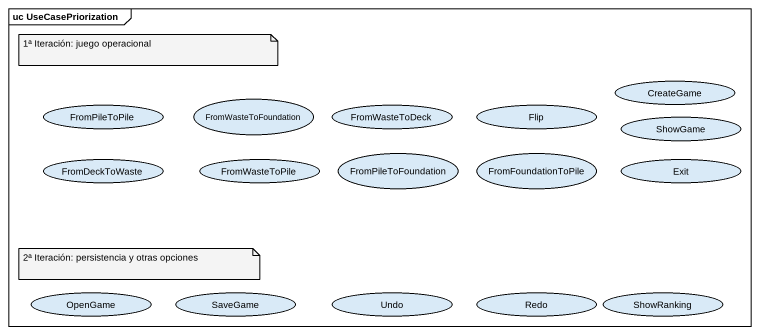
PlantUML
@startuml
mainframe uc UseCasePriorization
usecase FromPileToPile
usecase FromWasteToFoundation
usecase FromWasteToDeck
usecase Flip
usecase CreateGame
usecase ShowGame
usecase FromDeckToWaste
usecase FromWasteToPile
usecase FromPileToFoundation
usecase FromFoundationToPile
usecase Exit
usecase OpenGame
usecase SaveGame
usecase Undo
usecase Redo
usecase ShowRanking
note as N1
  1ª Iteración: juego operacional
end note
note as N2
  2ª Iteración: persistencia y otras opciones
end note
@enduml
